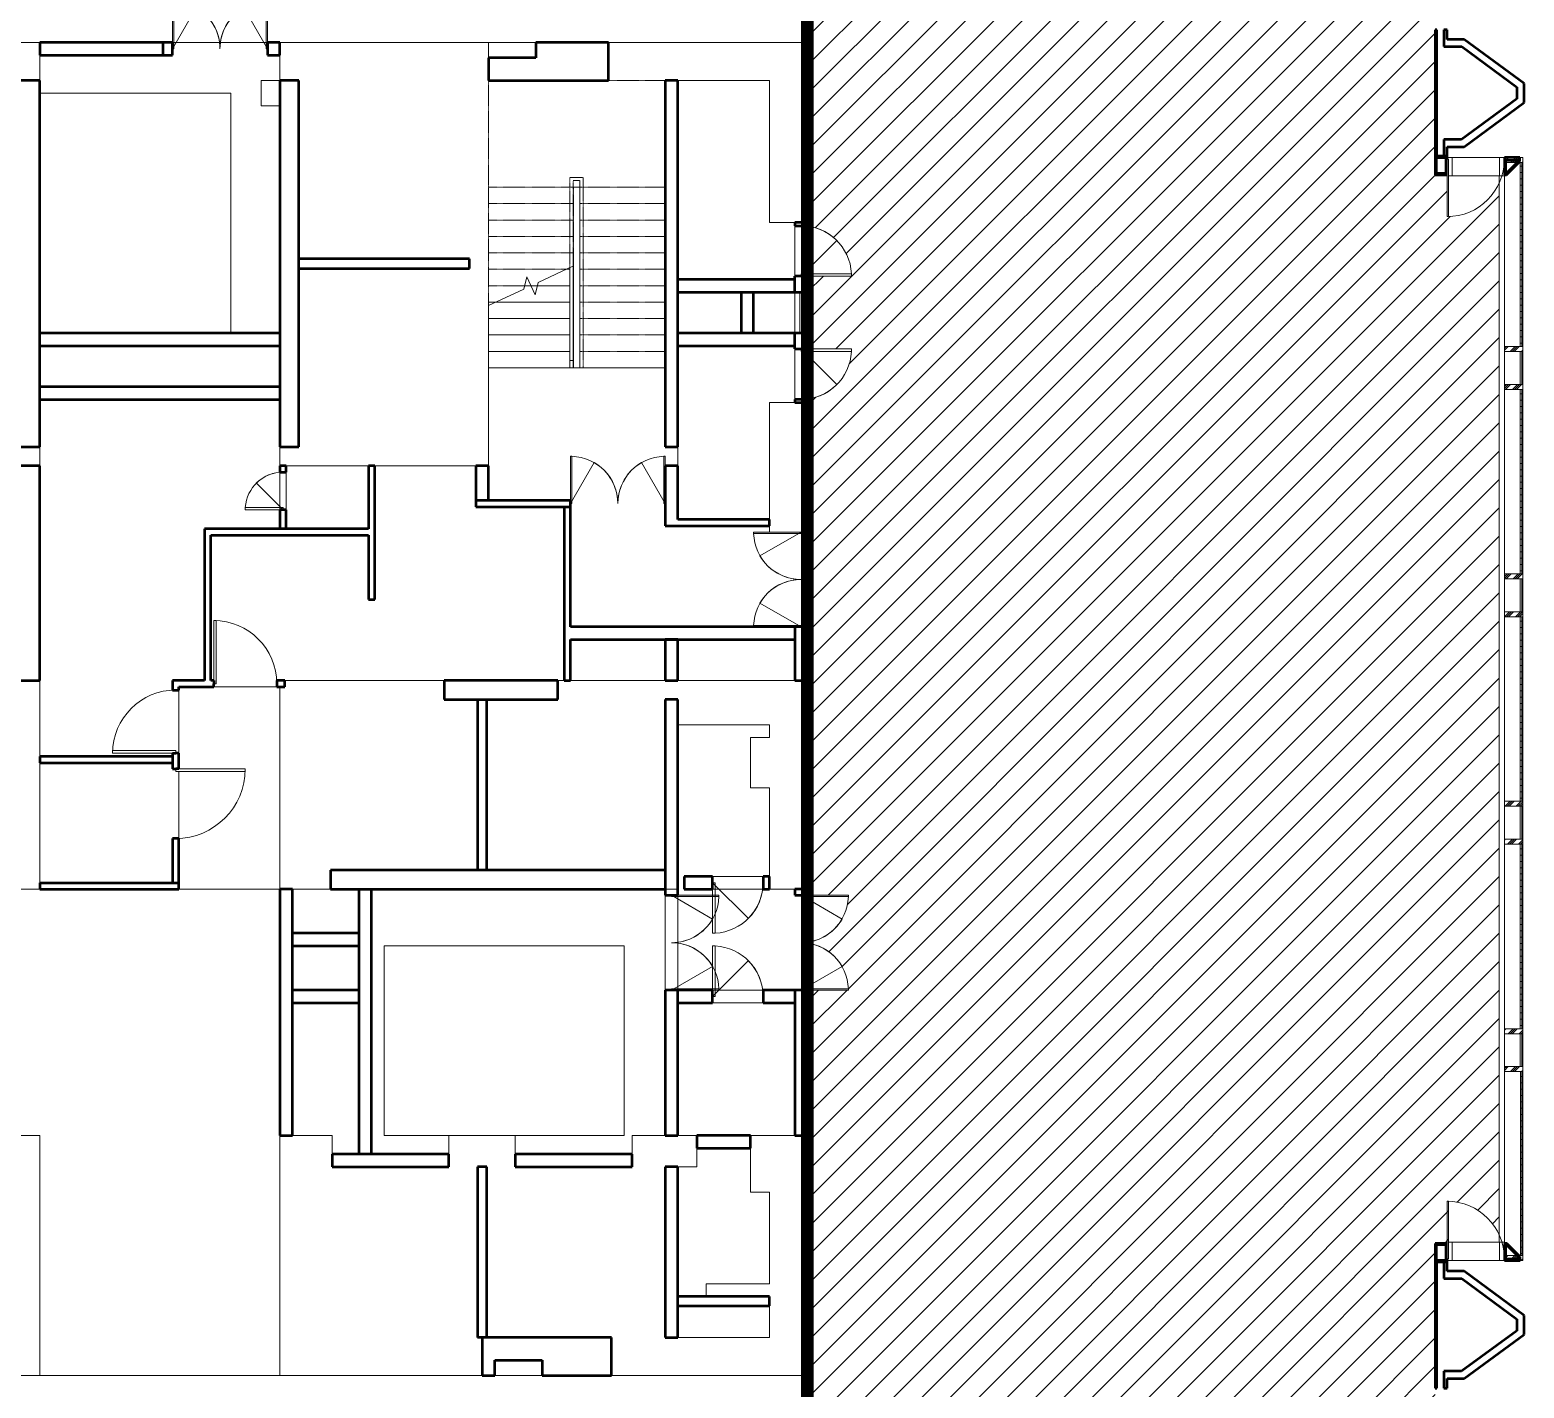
# Model space of a CAD drawing. Header units: millimetres. Extents: x 8533 to 398112, y -117646 to 105276.
# Drawn here: x 33150 to 56810, y 19582 to 41083 of the extents above; entities that cross this region are included whole.
import ezdxf

# ---------------------------------------------------------------- set-up
doc = ezdxf.new("R2010")
doc.units = ezdxf.units.MM
doc.linetypes.add('DASH', pattern=[0.35, 0.25, -0.1])
doc.linetypes.add('架空线', pattern=[3.97, 2.38, -1.59])
for name, color, linetype, lineweight in [('A-DOOR', 31, 'Continuous', 13), ('A-FLOR', 192, 'Continuous', 13), ('A-FLOR-HRAL', 11, 'Continuous', 13), ('A-GENM', 13, 'Continuous', 13), ('A-GLAZ', 151, 'Continuous', 13), ('A-GLAZ-CURT', 52, 'Continuous', 13), ('A-GLAZ-CWMG', 51, 'Continuous', 13), ('A-text', 7, 'Continuous', 13), ('A-WALL', 113, 'Continuous', 13), ('S-STRS', 31, 'Continuous', 13), ('S-STRS-MBND', 31, '架空线', 13)]:
    doc.layers.add(name, color=color, linetype=linetype, lineweight=lineweight)

# ---------------------------------------------------------------- blocks, each defined once
blk = doc.blocks.new('防火门A-双扇1 - 双扇防火门-FM甲1523MW-1598112-10F_ARC_46_000_')
at = {"layer": 'A-GENM'}
for p, q in [((-730, 0), (-750, 0)), ((-750, 0), (-750, -750)), ((-750, 0), (-375, -650)), ((-730, -750), (-730, 0)), ((750, 0), (375, -650)), ((750, 0), (730, 0)), ((730, 0), (730, -750)), ((-750, -750), (-730, -750)), ((730, -750), (750, -750))]:
    blk.add_line(p, q, dxfattribs=at)
for centre, start, end in [((-750, 0), 271.5281, 0), ((-750, 0), 300, 0), ((750, 0), 180, 268.4719), ((750, 0), 180, 240)]:
    blk.add_arc(centre, 750, start, end, dxfattribs=at)
blk = doc.blocks.new('防火门A-单扇1 - 单扇防火门-FM甲0821BXG-1807686-10F_ARC_46_000_')
at = {"layer": 'A-GENM'}
for p, q in [((360, 0), (360, 800)), ((360, 800), (400, 800)), ((400, 800), (400, 100)), ((400, 0), (-166, 566)), ((400, 0), (360, 0))]:
    blk.add_line(p, q, dxfattribs=at)
for start in [92.866, 135]:
    blk.add_arc((400, 0), 800, start, 180, dxfattribs=at)
blk = doc.blocks.new('防火门A-单扇1 - 单扇防火门-FM甲0821BXG-1808280-10F_ARC_46_000_')
at = {"layer": 'A-GENM'}
for p, q in [((400, 0), (-166, -566)), ((400, 0), (360, 0)), ((360, 0), (360, -800)), ((400, -800), (400, -100)), ((360, -800), (400, -800))]:
    blk.add_line(p, q, dxfattribs=at)
for end in [267.134, 225]:
    blk.add_arc((400, 0), 800, 180, end, dxfattribs=at)
blk = doc.blocks.new('防火门A-双扇1 - 双扇防火门-FM甲1522BXG-1903011-10F_ARC_46_000_')
at = {"layer": 'A-GENM'}
for p, q in [((-750, 50), (-750, 750)), ((-750, 750), (-730, 750)), ((-730, 750), (-730, 0)), ((730, 0), (730, 750)), ((730, 750), (750, 750)), ((750, 750), (750, 600)), ((-750, 0), (-375, 650)), ((750, 0), (375, 650)), ((-730, 0), (-750, 0)), ((750, 0), (730, 0))]:
    blk.add_line(p, q, dxfattribs=at)
for centre, start, end in [((-750, 0), 0, 88.4719), ((750, 0), 91.5281, 180), ((-750, 0), 0, 60), ((750, 0), 120, 180)]:
    blk.add_arc(centre, 750, start, end, dxfattribs=at)
blk = doc.blocks.new('大门构件2 - 大门构件-1944663-10F_ARC_46_000_')
at = {"layer": 'A-WALL', "lineweight": 50}
for p, q in [((55430, -23270), (55400, -23270)), ((55400, -23270), (55400, -25270)), ((55430, -25270), (55430, -23270)), ((55590, -23270), (55540, -23270)), ((55540, -23270), (55540, -23535)), ((55590, -23420), (55590, -23270)), ((55860, -23420), (55590, -23420)), ((56810, -24120), (55860, -23420)), ((55540, -23535), (55822, -23535)), ((55822, -23535), (56695, -24178)), ((56810, -24420), (56810, -24120)), ((56695, -24362), (55819, -25005)), ((56695, -24178), (56695, -24362)), ((55859, -25120), (56810, -24420)), ((55819, -25005), (55539, -25005)), ((55539, -25005), (55539, -25270)), ((55400, -25270), (55430, -25270)), ((55539, -25270), (55589, -25270)), ((55589, -25270), (55589, -25120)), ((55589, -25120), (55859, -25120)), ((55430, -42770), (55400, -42770)), ((55400, -42770), (55400, -44770)), ((55430, -44770), (55430, -42770)), ((55590, -42770), (55540, -42770)), ((55540, -42770), (55540, -43035)), ((55590, -42920), (55590, -42770)), ((55540, -43035), (55822, -43035)), ((55860, -42920), (55590, -42920)), ((55822, -43035), (56695, -43678)), ((56810, -43620), (55860, -42920)), ((56695, -43678), (56695, -43862)), ((56810, -43920), (56810, -43620)), ((56695, -43862), (55819, -44505)), ((55859, -44620), (56810, -43920)), ((55819, -44505), (55539, -44505)), ((55539, -44505), (55539, -44770)), ((55589, -44770), (55589, -44620)), ((55589, -44620), (55859, -44620)), ((55400, -44770), (55430, -44770)), ((55539, -44770), (55589, -44770))]:
    blk.add_line(p, q, dxfattribs=at)
blk = doc.blocks.new('防火门A-单扇1 - 单扇防火门-FM甲0822KQ-1950908-10F_ARC_46_000_')
at = {"layer": 'A-GENM'}
for p, q in [((360, 0), (360, 800)), ((360, 800), (400, 800)), ((400, 800), (400, 100)), ((400, 0), (-166, 566)), ((400, 0), (360, 0))]:
    blk.add_line(p, q, dxfattribs=at)
for start in [92.866, 135]:
    blk.add_arc((400, 0), 800, start, 180, dxfattribs=at)
blk = doc.blocks.new('防火门A-单扇1 - 单扇防火门-FM甲0622BXG-1963018-10F_ARC_46_000_')
at = {"layer": 'A-GENM'}
for p, q in [((300, 0), (-124, -424)), ((300, 0), (260, 0)), ((260, 0), (260, -600)), ((300, -600), (300, -50)), ((260, -600), (300, -600))]:
    blk.add_line(p, q, dxfattribs=at)
for end in [266.1774, 225]:
    blk.add_arc((300, 0), 600, 180, end, dxfattribs=at)
blk = doc.blocks.new('四趟百叶窗-角度可变 - BC06a34-1786770-10F_ARC_46_000_')
at = {"layer": 'A-GLAZ', "lineweight": 50}
for p, q in [((-325, 0), (-325, 200)), ((325, 200), (325, 0))]:
    blk.add_line(p, q, dxfattribs=at)
at = {"layer": 'A-GLAZ'}
for p, q in [((-325, 200), (325, 200)), ((-325, 120), (325, 120)), ((-325, 80), (325, 80)), ((325, 0), (-325, 0))]:
    blk.add_line(p, q, dxfattribs=at)
blk = doc.blocks.new('G2 - G26-1945658-10F_ARC_46_000_')
at = {"layer": 'A-WALL', "lineweight": 50}
for p, q in [((55400, -25271), (55400, -25562)), ((55590, -25271), (55400, -25271)), ((55420, -25291), (55570, -25291)), ((55420, -25542), (55420, -25291)), ((55570, -25291), (55570, -25542)), ((55590, -25318), (55590, -25271)), ((56499, -25290), (56499, -25562)), ((56744, -25290), (56499, -25290)), ((56744, -25352), (56744, -25290)), ((55570, -25542), (55420, -25542)), ((56519, -25548), (56519, -25331)), ((56519, -25331), (56724, -25331)), ((56724, -25343), (56519, -25548)), ((56533, -25562), (56744, -25352)), ((56724, -25331), (56724, -25343)), ((55400, -25562), (55590, -25562)), ((56499, -25562), (56533, -25562)), ((55400, -42479), (55400, -42770)), ((55590, -42479), (55400, -42479)), ((55420, -42750), (55420, -42499)), ((55420, -42499), (55570, -42499)), ((55570, -42499), (55570, -42750)), ((56500, -42480), (56500, -42750)), ((56534, -42480), (56500, -42480)), ((56520, -42494), (56725, -42699)), ((56520, -42730), (56520, -42494)), ((56745, -42691), (56534, -42480)), ((55400, -42770), (55590, -42770)), ((55570, -42750), (55420, -42750)), ((55590, -42770), (55590, -42722)), ((56500, -42750), (56745, -42750)), ((56725, -42730), (56520, -42730)), ((56725, -42699), (56725, -42730)), ((56745, -42750), (56745, -42691))]:
    blk.add_line(p, q, dxfattribs=at)
blk = doc.blocks.new('系统嵌板 - 玻璃-1965189-10F_ARC_46_000_')
at = {"layer": 'A-GLAZ-CURT'}
h = blk.add_hatch(dxfattribs=at)
h.set_pattern_fill('FP_11', color=256, style=0, pattern_type=2)
h.set_pattern_definition([(90, (-26825.57, -56762.36), (-100, 6e-15), [])])
h.paths.add_polyline_path([(1455, -13), (1455, 12), (-1455, 12), (-1455, -13), (981, -13)], flags=0)
at = {"layer": 'A-GLAZ-CURT', "lineweight": 18}
for p, q in [((1455, 12), (-1455, 12)), ((-1455, 12), (-1455, -13)), ((1455, -13), (1455, 12)), ((-1455, -13), (1455, -13))]:
    blk.add_line(p, q, dxfattribs=at)
blk = doc.blocks.new('窗嵌板_上悬无框铝窗 - 窗嵌板_上悬无框铝窗-1965196-10F_ARC_46_000_')
at = {"layer": 'A-GLAZ'}
for p, q in [((260, 12.5), (-260, 12.5)), ((-260, 12.5), (-260, -12.5)), ((260, -12.5), (260, 12.5)), ((-260, -12.5), (260, -12.5))]:
    blk.add_line(p, q, dxfattribs=at)
blk = doc.blocks.new('系统嵌板 - 玻璃-1965094-10F_ARC_46_000_')
at = {"layer": 'A-GLAZ-CURT'}
h = blk.add_hatch(dxfattribs=at)
h.set_pattern_fill('FP_12', color=256, style=0, pattern_type=2)
h.set_pattern_definition([(90, (-30420.72, -56762.36), (-100, 6e-15), [])])
h.paths.add_polyline_path([(1460, 12.5), (-1460, 12.5), (-1460, -12.5), (1460, -12.5)], flags=0)
at = {"layer": 'A-GLAZ-CURT', "lineweight": 18}
for p, q in [((1460, 12.5), (-1460, 12.5)), ((-1460, 12.5), (-1460, -12.5)), ((1460, -12.5), (1460, 12.5)), ((-1460, -12.5), (1460, -12.5))]:
    blk.add_line(p, q, dxfattribs=at)
blk = doc.blocks.new('系统嵌板 - 玻璃-V11-10F_ARC_46_000_')
at = {"layer": 'A-GLAZ-CURT'}
h = blk.add_hatch(dxfattribs=at)
h.set_pattern_fill('FP_13', color=256, style=0, pattern_type=2)
h.set_pattern_definition([(90, (-34020.72, -56762.36), (-100, 6e-15), [])])
h.paths.add_polyline_path([(1460, -13), (1460, 12), (-1460, 12), (-1460, -13), (333, -13)], flags=0)
at = {"layer": 'A-GLAZ-CURT', "lineweight": 18}
for p, q in [((1460, 12), (-1460, 12)), ((-1460, 12), (-1460, -13)), ((1460, -13), (1460, 12)), ((-1460, -13), (1460, -13))]:
    blk.add_line(p, q, dxfattribs=at)
blk = doc.blocks.new('系统嵌板 - 玻璃-V12-10F_ARC_46_000_')
at = {"layer": 'A-GLAZ-CURT'}
h = blk.add_hatch(dxfattribs=at)
h.set_pattern_fill('FP_14', color=256, style=0, pattern_type=2)
h.set_pattern_definition([(90, (-37620.72, -56762.36), (-100, 6e-15), [])])
h.paths.add_polyline_path([(1460, 12.5), (-1460, 12.5), (-1460, -12.5), (1460, -12.5)], flags=0)
at = {"layer": 'A-GLAZ-CURT', "lineweight": 18}
for p, q in [((1460, 12.5), (-1460, 12.5)), ((-1460, 12.5), (-1460, -12.5)), ((1460, -12.5), (1460, 12.5)), ((-1460, -12.5), (1460, -12.5))]:
    blk.add_line(p, q, dxfattribs=at)
blk = doc.blocks.new('系统嵌板 - 玻璃-1965191-10F_ARC_46_000_')
at = {"layer": 'A-GLAZ-CURT'}
h = blk.add_hatch(dxfattribs=at)
h.set_pattern_fill('FP_15', color=256, style=0, pattern_type=2)
h.set_pattern_definition([(90, (-41215.7, -56762.36), (-100, 6e-15), [])])
h.paths.add_polyline_path([(1455, -12), (1455, 12), (-1455, 12), (-1455, -12), (1264, -12)], flags=0)
at = {"layer": 'A-GLAZ-CURT', "lineweight": 18}
for p, q in [((1455, 12), (-1455, 12)), ((-1455, 12), (-1455, -12)), ((1455, -12), (1455, 12)), ((-1455, -12), (1455, -12))]:
    blk.add_line(p, q, dxfattribs=at)
blk = doc.blocks.new('矩形竖梃 - 80 x 292-1965099-10F_ARC_46_000_')
at = {"layer": 'A-GLAZ-CWMG'}
h = blk.add_hatch(dxfattribs=at)
h.set_pattern_fill('FP_16', color=256, style=0, pattern_type=2)
h.set_pattern_definition([(315, (25290.43, 56762.36), (88.38835, 88.38835), []), (315, (25290.43, 56731.11), (176.7767, 0), []), (315, (25290.43, 56793.61), (176.7767, 0), [])])
h.paths.add_polyline_path([(-80, 229), (-80, 66), (-53, 39), (-61, 19), (-80, 37), (-80, -28), (0, -28), (0, 264), (-80, 264), (-80, 243)], flags=0)
for p, q in [((0, 264), (-80, 264)), ((-80, 264), (-80, -28)), ((0, -28), (0, 264)), ((-80, -28), (0, -28))]:
    blk.add_line(p, q, dxfattribs=at)
blk = doc.blocks.new('矩形竖梃 - 80 x 292-1965100-10F_ARC_46_000_')
at = {"layer": 'A-GLAZ-CWMG'}
h = blk.add_hatch(dxfattribs=at)
h.set_pattern_fill('FP_17', color=256, style=0, pattern_type=2)
h.set_pattern_definition([(225, (-42750.67, 56762.36), (88.38835, -88.38835), []), (225, (-42750.67, 56731.11), (1e-14, -176.7767), []), (225, (-42750.67, 56793.61), (1e-14, -176.7767), [])])
h.paths.add_polyline_path([(0, 17), (0, -28), (-80, -28), (-80, 37), (-60, 17), (-52, 37), (-80, 66), (-80, 264), (0, 264), (0, 37)], flags=0)
for p, q in [((-80, 264), (0, 264)), ((-80, -28), (-80, 264)), ((0, 264), (0, -28)), ((0, -28), (-80, -28))]:
    blk.add_line(p, q, dxfattribs=at)
blk = doc.blocks.new('矩形竖梃 - 80 x 292-1965131-10F_ARC_46_000_')
at = {"layer": 'A-GLAZ-CWMG'}
for p, q in [((56498, -42671), (56498, -39761)), ((56790, -39761), (56790, -42671))]:
    blk.add_line(p, q, dxfattribs=at)
blk = doc.blocks.new('矩形竖梃 - 80 x 292-1965132-10F_ARC_46_000_')
at = {"layer": 'A-GLAZ-CWMG'}
for p, q in [((56498, -39681), (56498, -39161)), ((56790, -39161), (56790, -39681))]:
    blk.add_line(p, q, dxfattribs=at)
blk = doc.blocks.new('矩形竖梃 - 80 x 292-1965133-10F_ARC_46_000_')
at = {"layer": 'A-GLAZ-CWMG'}
for p, q in [((56498, -39081), (56498, -36161)), ((56790, -36161), (56790, -39081))]:
    blk.add_line(p, q, dxfattribs=at)
blk = doc.blocks.new('矩形竖梃 - 80 x 292-1965161-10F_ARC_46_000_')
at = {"layer": 'A-GLAZ-CWMG'}
for p, q in [((56498, -28281), (56498, -25370)), ((56790, -25370), (56790, -28281))]:
    blk.add_line(p, q, dxfattribs=at)
blk = doc.blocks.new('单嵌板木门 1 - M1023-1949266-10F_ARC_46_000_')
at = {"layer": 'A-DOOR'}
for p, q in [((500, 0), (460, 0)), ((460, 0), (460, -1000)), ((500, -1000), (500, -50)), ((460, -1000), (500, -1000))]:
    blk.add_line(p, q, dxfattribs=at)
at = {"layer": 'A-DOOR', "lineweight": 50}
blk.add_line((500, -50), (500, 0), dxfattribs=at)
at = {"layer": 'A-DOOR'}
blk.add_arc((500, 0), 1000, 180, 270, dxfattribs=at)
blk = doc.blocks.new('单嵌板木门 1 - M1123-1903785-10F_ARC_46_000_')
at = {"layer": 'A-DOOR'}
for p, q in [((550, 0), (510, 0)), ((510, 0), (510, -1100)), ((550, -1100), (550, -50)), ((510, -1100), (550, -1100))]:
    blk.add_line(p, q, dxfattribs=at)
at = {"layer": 'A-DOOR', "lineweight": 50}
blk.add_line((550, -50), (550, 0), dxfattribs=at)
at = {"layer": 'A-DOOR'}
blk.add_arc((550, 0), 1100, 180, 270, dxfattribs=at)
blk = doc.blocks.new('防火门A-双扇1 - 双扇防火门-FM甲1522BXG-1951105-10F_ARC_46_000_')
at = {"layer": 'A-GENM'}
for p, q in [((-750, 100), (-750, 750)), ((-750, 750), (-730, 750)), ((-730, 750), (-730, 0)), ((730, 0), (730, 750)), ((730, 750), (750, 750)), ((750, 750), (750, 100)), ((-750, 0), (-375, 650)), ((750, 0), (375, 650)), ((-730, 0), (-750, 0)), ((750, 0), (730, 0))]:
    blk.add_line(p, q, dxfattribs=at)
for centre, start, end in [((-750, 0), 0, 88.4719), ((750, 0), 91.5281, 180), ((-750, 0), 0, 60), ((750, 0), 120, 180)]:
    blk.add_arc(centre, 750, start, end, dxfattribs=at)
blk = doc.blocks.new('防火门A-单扇1 - 单扇防火门-FM甲0822KQ-1952690-10F_ARC_46_000_')
at = {"layer": 'A-GENM'}
for p, q in [((400, 0), (-166, -566)), ((400, 0), (360, 0)), ((360, 0), (360, -800)), ((400, -800), (400, -100)), ((360, -800), (400, -800))]:
    blk.add_line(p, q, dxfattribs=at)
for end in [267.134, 225]:
    blk.add_arc((400, 0), 800, 180, end, dxfattribs=at)
blk = doc.blocks.new('防火门A-双扇1 - 双扇防火门-FM甲1522BXG-V20-10F_ARC_46_000_')
at = {"layer": 'A-GENM'}
for p, q in [((-750, 100), (-750, 750)), ((-750, 750), (-730, 750)), ((-730, 750), (-730, 0)), ((730, 0), (730, 750)), ((730, 750), (750, 750)), ((750, 750), (750, 650)), ((-750, 0), (-375, 650)), ((750, 0), (375, 650)), ((-730, 0), (-750, 0)), ((750, 0), (730, 0))]:
    blk.add_line(p, q, dxfattribs=at)
for centre, start, end in [((-750, 0), 0, 88.4719), ((750, 0), 91.5281, 180), ((-750, 0), 0, 60), ((750, 0), 120, 180)]:
    blk.add_arc(centre, 750, start, end, dxfattribs=at)
blk = doc.blocks.new('矩形竖梃 - 80 x 292-1965188-10F_ARC_46_000_')
at = {"layer": 'A-GLAZ-CWMG'}
h = blk.add_hatch(dxfattribs=at)
h.set_pattern_fill('FP_20', color=256, style=0, pattern_type=2)
h.set_pattern_definition([(225, (-28320.72, 56762.36), (88.38835, -88.38835), []), (225, (-28320.72, 56731.11), (1e-14, -176.7767), []), (225, (-28320.72, 56793.61), (1e-14, -176.7767), [])])
h.paths.add_polyline_path([(40, -28), (-40, -28), (-40, 264), (40, 264), (40, -12.5)], flags=0)
for p, q in [((-40, 264), (40, 264)), ((-40, -28), (-40, 264)), ((40, 264), (40, 12.5)), ((40, -28), (-40, -28)), ((40, -12.5), (40, -28))]:
    blk.add_line(p, q, dxfattribs=at)
blk = doc.blocks.new('矩形竖梃 - 80 x 292-V21-10F_ARC_46_000_')
at = {"layer": 'A-GLAZ-CWMG'}
h = blk.add_hatch(dxfattribs=at)
h.set_pattern_fill('FP_21', color=256, style=0, pattern_type=2)
h.set_pattern_definition([(225, (-28920.72, 56762.36), (88.38835, -88.38835), []), (225, (-28920.72, 56731.11), (1e-14, -176.7767), []), (225, (-28920.72, 56793.61), (1e-14, -176.7767), [])])
h.paths.add_polyline_path([(40, 12.5), (40, -28), (-40, -28), (-40, 264), (40, 264)], flags=0)
for p, q in [((-40, 264), (40, 264)), ((-40, 12.5), (-40, 264)), ((40, 264), (40, -28)), ((-40, -28), (-40, -12.5)), ((40, -28), (-40, -28))]:
    blk.add_line(p, q, dxfattribs=at)
blk = doc.blocks.new('矩形竖梃 - 80 x 292-V22-10F_ARC_46_000_')
at = {"layer": 'A-GLAZ-CWMG'}
h = blk.add_hatch(dxfattribs=at)
h.set_pattern_fill('FP_22', color=256, style=0, pattern_type=2)
h.set_pattern_definition([(225, (-31920.72, 56762.36), (88.38835, -88.38835), []), (225, (-31920.72, 56731.11), (1e-14, -176.7767), []), (225, (-31920.72, 56793.61), (1e-14, -176.7767), [])])
h.paths.add_polyline_path([(40, -12.5), (40, -28), (-40, -28), (-40, 264), (40, 264), (40, 12.5)], flags=0)
for p, q in [((-40, 264), (40, 264)), ((-40, -28), (-40, 264)), ((40, 264), (40, 12.5)), ((40, -28), (-40, -28)), ((40, -12.5), (40, -28))]:
    blk.add_line(p, q, dxfattribs=at)
blk = doc.blocks.new('矩形竖梃 - 80 x 292-V23-10F_ARC_46_000_')
at = {"layer": 'A-GLAZ-CWMG'}
h = blk.add_hatch(dxfattribs=at)
h.set_pattern_fill('FP_23', color=256, style=0, pattern_type=2)
h.set_pattern_definition([(225, (-32520.72, 56762.36), (88.38835, -88.38835), []), (225, (-32520.72, 56731.11), (1e-14, -176.7767), []), (225, (-32520.72, 56793.61), (1e-14, -176.7767), [])])
h.paths.add_polyline_path([(40, -12.5), (40, -28), (-40, -28), (-40, 264), (40, 264), (40, 12.5)], flags=0)
for p, q in [((-40, 264), (40, 264)), ((-40, 12.5), (-40, 264)), ((40, 264), (40, -28)), ((-40, -28), (-40, -12.5)), ((40, -28), (-40, -28))]:
    blk.add_line(p, q, dxfattribs=at)
blk = doc.blocks.new('矩形竖梃 - 80 x 292-V24-10F_ARC_46_000_')
at = {"layer": 'A-GLAZ-CWMG'}
h = blk.add_hatch(dxfattribs=at)
h.set_pattern_fill('FP_24', color=256, style=0, pattern_type=2)
h.set_pattern_definition([(225, (-35520.72, 56762.36), (88.38835, -88.38835), []), (225, (-35520.72, 56731.11), (1e-14, -176.7767), []), (225, (-35520.72, 56793.61), (1e-14, -176.7767), [])])
h.paths.add_polyline_path([(40, -12.5), (40, -28), (-40, -28), (-40, 264), (40, 264), (40, 12.5)], flags=0)
for p, q in [((-40, 264), (40, 264)), ((-40, -28), (-40, 264)), ((40, 264), (40, 12.5)), ((40, -28), (-40, -28)), ((40, -12.5), (40, -28))]:
    blk.add_line(p, q, dxfattribs=at)
blk = doc.blocks.new('矩形竖梃 - 80 x 292-V25-10F_ARC_46_000_')
at = {"layer": 'A-GLAZ-CWMG'}
h = blk.add_hatch(dxfattribs=at)
h.set_pattern_fill('FP_25', color=256, style=0, pattern_type=2)
h.set_pattern_definition([(225, (-36120.72, 56762.36), (88.38835, -88.38835), []), (225, (-36120.72, 56731.11), (1e-14, -176.7767), []), (225, (-36120.72, 56793.61), (1e-14, -176.7767), [])])
h.paths.add_polyline_path([(40, -12.5), (40, -28), (-40, -28), (-40, 264), (40, 264), (40, 12.5)], flags=0)
for p, q in [((-40, 264), (40, 264)), ((-40, 12.5), (-40, 264)), ((40, 264), (40, -28)), ((-40, -28), (-40, -12.5)), ((40, -28), (-40, -28))]:
    blk.add_line(p, q, dxfattribs=at)
blk = doc.blocks.new('矩形竖梃 - 80 x 292-V26-10F_ARC_46_000_')
at = {"layer": 'A-GLAZ-CWMG'}
h = blk.add_hatch(dxfattribs=at)
h.set_pattern_fill('FP_26', color=256, style=0, pattern_type=2)
h.set_pattern_definition([(225, (-39120.72, 56762.36), (88.38835, -88.38835), []), (225, (-39120.72, 56731.11), (1e-14, -176.7767), []), (225, (-39120.72, 56793.61), (1e-14, -176.7767), [])])
h.paths.add_polyline_path([(40, -12.5), (40, -28), (-40, -28), (-40, 264), (40, 264), (40, 12.5)], flags=0)
for p, q in [((-40, 264), (40, 264)), ((-40, -28), (-40, 264)), ((40, 264), (40, 12.5)), ((40, -28), (-40, -28)), ((40, -12.5), (40, -28))]:
    blk.add_line(p, q, dxfattribs=at)
blk = doc.blocks.new('矩形竖梃 - 80 x 292-V27-10F_ARC_46_000_')
at = {"layer": 'A-GLAZ-CWMG'}
h = blk.add_hatch(dxfattribs=at)
h.set_pattern_fill('FP_27', color=256, style=0, pattern_type=2)
h.set_pattern_definition([(225, (-39720.72, 56762.36), (88.38835, -88.38835), []), (225, (-39720.72, 56731.11), (1e-14, -176.7767), []), (225, (-39720.72, 56793.61), (1e-14, -176.7767), [])])
h.paths.add_polyline_path([(40, -12.5), (40, -28), (-40, -28), (-40, 264), (40, 264), (40, 12.5)], flags=0)
for p, q in [((-40, 264), (40, 264)), ((-40, 12.5), (-40, 264)), ((40, 264), (40, -28)), ((-40, -28), (-40, -12.5)), ((40, -28), (-40, -28))]:
    blk.add_line(p, q, dxfattribs=at)
blk = doc.blocks.new('门嵌板_单开门2 - 门嵌板_单开门2-1985839-10F_ARC_46_000_')
at = {"layer": 'A-DOOR'}
for p, q in [((455, 0), (430, 0)), ((430, -909), (430, 0)), ((455, 0), (455, -909)), ((455, -909), (430, -909))]:
    blk.add_line(p, q, dxfattribs=at)
blk.add_arc((455, 0), 909, 180, 270, dxfattribs=at)
blk = doc.blocks.new('矩形竖梃 - 80 x 292-1985754-10F_ARC_46_000_')
at = {"layer": 'A-GLAZ-CWMG'}
for p, q in [((-80, -28), (-80, 264)), ((-80, 264), (-25, 264)), ((0, -28), (-80, -28))]:
    blk.add_line(p, q, dxfattribs=at)
blk = doc.blocks.new('矩形竖梃 - 80 x 292-V45-10F_ARC_46_000_')
at = {"layer": 'A-GLAZ-CWMG'}
for p, q in [((26480, -53880), (26772, -53880)), ((26480, -54629), (26480, -53880)), ((26772, -53880), (26772, -54629)), ((26772, -54629), (26480, -54629))]:
    blk.add_line(p, q, dxfattribs=at)
blk = doc.blocks.new('矩形竖梃 - 80 x 292-V55-10F_ARC_46_000_')
at = {"layer": 'A-GLAZ-CWMG'}
for p, q in [((0, 264), (-80, 264)), ((-80, 264), (-80, -28)), ((0, 52), (0, 264)), ((-80, -28), (-1, -28))]:
    blk.add_line(p, q, dxfattribs=at)
blk = doc.blocks.new('门嵌板_单开门2 - 门嵌板_单开门2-1986739-10F_ARC_46_000_')
at = {"layer": 'A-DOOR'}
for p, q in [((454, 908), (429, 908)), ((429, 908), (429, 0)), ((454, 0), (454, 908)), ((454, 0), (429, 0))]:
    blk.add_line(p, q, dxfattribs=at)
blk.add_arc((454, 0), 908, 90, 180, dxfattribs=at)
blk = doc.blocks.new('矩形竖梃 - 80 x 292-V43-10F_ARC_46_000_')
at = {"layer": 'A-GLAZ-CWMG'}
for p, q in [((-80, -264), (-80, 28)), ((-80, 28), (0, 28)), ((-25, -264), (-80, -264))]:
    blk.add_line(p, q, dxfattribs=at)
blk = doc.blocks.new('矩形竖梃 - 80 x 292-1986737-10F_ARC_46_000_')
at = {"layer": 'A-GLAZ-CWMG'}
for p, q in [((55670, -25582), (55670, -25290)), ((55670, -25290), (56418, -25290)), ((56418, -25290), (56418, -25582)), ((56418, -25582), (55670, -25582))]:
    blk.add_line(p, q, dxfattribs=at)
blk = doc.blocks.new('矩形竖梃 - 80 x 292-V51-10F_ARC_46_000_')
at = {"layer": 'A-GLAZ-CWMG'}
for p, q in [((0, 28), (-80, 28)), ((-80, 28), (-80, -264)), ((0, -264), (0, -52)), ((-80, -264), (0, -264))]:
    blk.add_line(p, q, dxfattribs=at)
blk = doc.blocks.new('顶部扶栏类型 - 顶部扶栏_内部_-2010100-10F_ARC_46_000_')
at = {"layer": 'A-FLOR-HRAL'}
for p, q in [((41700, -28506), (41750, -28506)), ((41700, -28620), (41700, -28506)), ((41750, -28620), (41700, -28620)), ((41750, -28506), (41750, -28620))]:
    blk.add_line(p, q, dxfattribs=at)
blk = doc.blocks.new('顶部扶栏类型 - 顶部扶栏_内部_-V63-10F_ARC_46_000_')
at = {"layer": 'A-FLOR-HRAL', "linetype": '架空线'}
for p, q in [((41700, -25605), (41785, -25605)), ((41700, -25760), (41700, -25605)), ((41700, -27034), (41700, -25760)), ((41750, -25655), (41785, -25655)), ((41750, -25760), (41750, -25655)), ((41750, -27010), (41750, -25760)), ((41785, -25605), (41910, -25605)), ((41785, -25655), (41860, -25655)), ((41860, -25655), (41860, -25730)), ((41860, -25730), (41860, -28620)), ((41910, -25605), (41910, -25730)), ((41910, -25730), (41910, -28620)), ((41910, -28620), (41860, -28620))]:
    blk.add_line(p, q, dxfattribs=at)
at = {"layer": 'A-FLOR-HRAL'}
for p, q in [((41750, -27010), (41700, -27034)), ((41700, -28620), (41700, -27034)), ((41750, -28620), (41750, -27010)), ((41700, -28620), (41750, -28620))]:
    blk.add_line(p, q, dxfattribs=at)

msp = doc.modelspace()

# ---------------------------------------------------------------- hatches: boundary and pattern name
h = msp.add_hatch()
h.set_pattern_fill('ANSI31', color=1, scale=200)
h.set_pattern_definition([(45, (0, 0), (-224.5064, 224.5064), [])])
h.paths.add_polyline_path([(24960, 30783), (24960, 30783), (24960, 31783), (24960, 35733), (24960, 35733), (24960, 35788, -0.173003), (24353, 36075, -0.188534), (24061, 36743), (24060, 36743), (24060, 36783), (24960, 36783), (24960, 37183), (24260, 37183), (24260, 37223), (24261, 37223, -0.363739), (24960, 37976), (24960, 37983), (24960, 49813), (24110, 49813), (24110, 50113), (23634, 50113), (23634, 50138), (23635, 50138, -0.292898), (24110, 50829), (24110, 50915), (21471, 50915), (21471, 50816), (21391, 50816), (21391, 50915), (20872, 50915), (20872, 50816), (20792, 50816), (20792, 50915), (17851, 50915), (17851, 50816), (17771, 50816), (17771, 50915), (17252, 50915), (17252, 50816), (17172, 50816), (17172, 50915), (14131, 50915), (14028, 50814), (14028, 48379), (14126, 48379), (14126, 48299), (14028, 48299), (14028, 47779), (14126, 47779), (14126, 47699), (14028, 47699), (14028, 44779), (14126, 44779), (14126, 44699), (14028, 44699), (14028, 44179), (14126, 44179), (14126, 44099), (14028, 44099), (14028, 41395), (14096, 41395, -0.307545), (14805, 41910), (14805, 41911), (14830, 41911), (14830, 41374), (15020, 41374), (15020, 41083), (15020, 39083), (15020, 38791), (14830, 38791), (14805, 38785), (14805, 38126), (14830, 38126, -0.294159), (14003, 38659), (14003, 22008, -0.28634), (14805, 22539), (14805, 22540), (14830, 22540), (14830, 21874), (15020, 21874), (15020, 21583), (15020, 19583), (15020, 19292), (15020, 19291), (14830, 19291), (14805, 19285), (14805, 18757), (14830, 18757, -0.316021), (14099, 19271), (14020, 19271), (14020, 16579), (14123, 16579), (14123, 16499), (14020, 16499), (14020, 15979), (14123, 15979), (14123, 15899), (14020, 15899), (14020, 12979), (14123, 12979), (14123, 12899), (14020, 12899), (14020, 12379), (14123, 12379), (14123, 12299), (14020, 12299), (14020, 9777), (14072, 9725), (17172, 9725), (17172, 9810), (17252, 9810), (17252, 9725), (17771, 9725), (17771, 9810), (17851, 9810), (17851, 9725), (20792, 9725), (20792, 9810), (20872, 9810), (20872, 9725), (21391, 9725), (21391, 9810), (21471, 9810), (21471, 9725), (24169, 9725), (24169, 9775), (24158, 9818, -0.310871), (23635, 10528), (23634, 10528), (23634, 10553), (24169, 10553), (24169, 10743), (24169, 10743), (24460, 10743), (24960, 10743)])
h.paths.add_polyline_path([(55400, 41083), (55400, 41374), (55400, 41433), (55590, 41433), (55590, 41911), (55615, 41911), (55615, 41910, -0.293293), (56309, 41433), (56392, 41433), (56392, 44099), (56294, 44099), (56294, 44179), (56392, 44179), (56392, 44699), (56294, 44699), (56294, 44779), (56392, 44779), (56392, 47699), (56294, 47699), (56294, 47779), (56392, 47779), (56392, 48299), (56294, 48299), (56294, 48379), (56392, 48379), (56392, 50814), (56288, 50915), (53248, 50915), (53248, 50816), (53168, 50816), (53168, 50915), (52648, 50915), (52648, 50816), (52568, 50816), (52568, 50915), (49628, 50915), (49628, 50816), (49548, 50816), (49548, 50915), (49028, 50915), (49028, 50816), (48948, 50816), (48948, 50915), (46272, 50915), (46272, 50851, -0.322709), (46917, 50006), (46917, 50006), (46917, 49981), (46251, 49981), (46251, 49923), (46251, 49813), (45460, 49813), (45460, 37976, -0.166532), (45926, 37748, -0.185944), (46159, 37223), (46160, 37223), (46160, 37183), (45460, 37183), (45460, 36033), (46160, 36033), (46160, 35993), (46159, 35993, -0.363739), (45460, 35239), (45460, 27383), (46110, 27383), (46110, 27363), (46110, 27363, -0.367976), (45460, 26639), (45460, 26626, -0.232421), (46009, 26258, -0.124875), (46110, 25903), (46110, 25903), (46110, 25883), (45460, 25883), (45460, 10743), (45960, 10743), (46251, 10743), (46251, 10553), (46257, 10528), (46917, 10528), (46917, 10553, -0.293795), (46385, 9725), (48963, 9725), (48963, 9810), (49043, 9810), (49043, 9725), (49563, 9725), (49563, 9810), (49643, 9810), (49643, 9725), (52568, 9725), (52568, 9810), (52648, 9810), (52648, 9725), (53168, 9725), (53168, 9810), (53248, 9810), (53248, 9725), (56392, 9725), (56392, 12299), (56294, 12299), (56294, 12379), (56392, 12379), (56392, 12899), (56294, 12899), (56294, 12979), (56392, 12979), (56392, 15899), (56294, 15899), (56294, 15979), (56392, 15979), (56392, 16499), (56294, 16499), (56294, 16579), (56392, 16579), (56392, 19271), (56321, 19271, -0.3072), (55615, 18757), (55615, 18757), (55590, 18757), (55590, 19291), (55400, 19291), (55400, 19582), (55400, 21583), (55400, 21874), (55590, 21874), (55615, 21880), (55615, 22540), (55590, 22540, -0.293795), (56417, 22008), (56417, 38659, -0.286698), (55615, 38126), (55615, 38126), (55590, 38126), (55590, 38791), (55400, 38791), (55400, 39082)])

# ---------------------------------------------------------------- linework, layer by layer
at = {"color": 1, "linetype": 'DASH', "lineweight": 50, "ltscale": 5000, "const_width": 200}
msp.add_lwpolyline([(24960, 1266), (45460, 1266), (45460, 55266), (24960, 55266)], close=True, dxfattribs=at)
at = {"layer": 'A-FLOR'}
for p, q in [((55400, 41083), (55400, 39083)), ((33310, 40883), (29260, 40883)), ((35260, 40883), (37110, 40883)), ((37110, 40883), (41160, 40883)), ((42310, 40883), (45460, 40883)), ((45460, 40883), (45460, 35183)), ((33310, 40283), (33310, 40683)), ((37110, 40683), (37110, 40283)), ((37110, 40283), (36810, 40283)), ((36810, 40283), (36810, 39883)), ((43410, 40283), (44860, 40283)), ((44860, 40283), (44860, 38033)), ((33310, 40083), (36334, 40083)), ((36334, 40083), (36334, 36283)), ((36810, 39883), (37110, 39883)), ((55400, 39082), (55400, 38792)), ((56417, 38771), (56417, 21895)), ((44860, 38033), (45260, 38033)), ((45460, 38033), (45460, 35233)), ((40410, 34183), (40410, 35733)), ((43210, 35733), (40410, 35733)), ((45260, 35183), (44860, 35183)), ((44860, 35183), (44860, 33333)), ((45460, 30783), (45460, 35183)), ((33310, 34183), (33310, 34483)), ((37110, 34483), (37110, 34183)), ((43410, 34483), (43410, 33333)), ((37210, 34183), (38510, 34183)), ((38610, 34183), (40210, 34183)), ((44860, 33233), (44860, 33133)), ((44860, 33133), (45460, 33133)), ((33310, 29583), (33310, 30783)), ((37185, 30783), (39710, 30783)), ((41610, 30783), (41510, 30783)), ((43210, 30783), (41710, 30783)), ((45260, 30783), (43410, 30783)), ((45460, 27483), (45460, 30783)), ((35510, 29633), (35510, 30633)), ((37060, 30683), (36060, 30683)), ((37110, 30683), (37110, 27483)), ((43410, 30083), (44860, 30083)), ((44860, 30083), (44860, 29883)), ((44860, 29883), (44560, 29883)), ((44560, 29883), (44560, 29084)), ((33310, 27583), (33310, 29483)), ((35510, 28283), (35510, 29343)), ((44560, 29084), (44860, 29084)), ((44860, 29084), (44860, 27683)), ((32785, 27483), (33310, 27483)), ((37110, 27483), (35510, 27483)), ((37110, 27483), (35510, 27483)), ((37110, 27483), (37110, 19783)), ((37310, 27483), (37910, 27483)), ((43410, 27483), (43210, 27483)), ((43210, 27483), (43210, 25883)), ((44860, 27483), (45260, 27483)), ((45460, 27483), (45460, 19783)), ((45460, 23583), (45460, 27383)), ((38759, 23583), (38759, 26583)), ((38759, 26583), (42559, 26583)), ((42559, 26583), (42559, 23583)), ((33310, 23583), (32785, 23583)), ((33310, 19783), (33310, 23583)), ((37935, 23583), (37310, 23583)), ((37935, 23283), (37935, 23583)), ((42559, 23583), (38759, 23583)), ((40835, 23583), (39785, 23583)), ((39785, 23583), (39785, 23283)), ((40835, 23283), (40835, 23583)), ((43210, 23583), (42685, 23583)), ((42685, 23583), (42685, 23283)), ((43710, 23583), (43410, 23583)), ((45260, 23583), (44560, 23583)), ((43710, 23083), (43710, 23383)), ((44560, 23383), (44560, 22683)), ((43410, 23083), (43710, 23083)), ((44560, 22683), (44860, 22683)), ((44860, 22683), (44860, 21233)), ((55400, 21873), (55400, 21583)), ((55400, 21583), (55400, 19583)), ((44860, 21233), (43860, 21233)), ((43860, 21233), (43860, 21033)), ((44860, 20883), (44860, 20383)), ((44860, 20383), (43410, 20383)), ((45460, 19783), (28060, 19783))]:
    msp.add_line(p, q, dxfattribs=at)
at = {"layer": 'A-text', "color": 1}
msp.add_ellipse((34946, 46645), major_axis=(2753, -4430), ratio=0.987594, dxfattribs=at)
at = {"layer": 'A-WALL', "lineweight": 50}
for p, q in [((35260, 40883), (33310, 40883)), ((33310, 40883), (33310, 40683)), ((35410, 40883), (35260, 40883)), ((35260, 40683), (35260, 40883)), ((35410, 40683), (35410, 40883)), ((37110, 40883), (36910, 40883)), ((36910, 40883), (36910, 40683)), ((37110, 40683), (37110, 40883)), ((42310, 40883), (41160, 40883)), ((41160, 40883), (41160, 40643)), ((42310, 40283), (42310, 40883)), ((33310, 40683), (35260, 40683)), ((35260, 40683), (35410, 40683)), ((36910, 40683), (37110, 40683)), ((41160, 40643), (40410, 40643)), ((40410, 40643), (40410, 40283)), ((33310, 40283), (33010, 40283)), ((33310, 34483), (33310, 40283)), ((37410, 40283), (37110, 40283)), ((37110, 40283), (37110, 34483)), ((37410, 34483), (37410, 40283)), ((40410, 40283), (42310, 40283)), ((43410, 40283), (43210, 40283)), ((43210, 40283), (43210, 34483)), ((43410, 34483), (43410, 40283)), ((45260, 38033), (45260, 37983)), ((45460, 38033), (45260, 38033)), ((45260, 37983), (45460, 37983)), ((45460, 37983), (45460, 38033)), ((40110, 37458), (37410, 37458)), ((40110, 37308), (40110, 37458)), ((37410, 37308), (40110, 37308)), ((45460, 37183), (45260, 37183)), ((45260, 36933), (45260, 37183)), ((45460, 36933), (45460, 37183)), ((45260, 37133), (43410, 37133)), ((43410, 36933), (45260, 36933)), ((44410, 36933), (44410, 36283)), ((44610, 36283), (44610, 36933)), ((37110, 36283), (33310, 36283)), ((45260, 36283), (43410, 36283)), ((45260, 36033), (45260, 36283)), ((45460, 36033), (45460, 36283)), ((33310, 36083), (37110, 36083)), ((43410, 36083), (45260, 36083)), ((45260, 36033), (45460, 36033)), ((37110, 35433), (33310, 35433)), ((33310, 35233), (37110, 35233)), ((45260, 35233), (45260, 35183)), ((45460, 35233), (45260, 35233)), ((45260, 35183), (45460, 35183)), ((45460, 35183), (45460, 35233)), ((33010, 34483), (33310, 34483)), ((37110, 34483), (37410, 34483)), ((43210, 34483), (43410, 34483)), ((33310, 34183), (33010, 34183)), ((33310, 30783), (33310, 34183)), ((37210, 34183), (37110, 34183)), ((37110, 34183), (37110, 34083)), ((37110, 34083), (37210, 34083)), ((37210, 34083), (37210, 34183)), ((38510, 34183), (38510, 33183)), ((38610, 34183), (38510, 34183)), ((38610, 32068), (38610, 34183)), ((40410, 34183), (40210, 34183)), ((40210, 34183), (40210, 33533)), ((40410, 33633), (40410, 34183)), ((43210, 34183), (43210, 33233)), ((43410, 34183), (43210, 34183)), ((43410, 33333), (43410, 34183)), ((41710, 33633), (40210, 33633)), ((41710, 33533), (41710, 33633)), ((37210, 33483), (37110, 33483)), ((37110, 33483), (37110, 33183)), ((37210, 33183), (37210, 33483)), ((40210, 33533), (41710, 33533)), ((41610, 33533), (41610, 30783)), ((41710, 31633), (41710, 33533)), ((38510, 33183), (35913, 33183)), ((35913, 33183), (35913, 30783)), ((43210, 33233), (44860, 33233)), ((44860, 33333), (43410, 33333)), ((44860, 33233), (44860, 33333)), ((36013, 33083), (38510, 33083)), ((36013, 30783), (36013, 33083)), ((38510, 33083), (38510, 32068)), ((38510, 32068), (38610, 32068)), ((45460, 31633), (41710, 31633)), ((45260, 31633), (45260, 30783)), ((45460, 30783), (45460, 31633)), ((41710, 30783), (41710, 31433)), ((41710, 31433), (45260, 31433)), ((43410, 31433), (43210, 31433)), ((43210, 31433), (43210, 30783)), ((43410, 30783), (43410, 31433)), ((33010, 30783), (33310, 30783)), ((35913, 30783), (35410, 30783)), ((35410, 30783), (35410, 30633)), ((36060, 30783), (36013, 30783)), ((37185, 30783), (37060, 30783)), ((37060, 30783), (37060, 30683)), ((37185, 30683), (37185, 30783)), ((41510, 30783), (39710, 30783)), ((39710, 30783), (39710, 30483)), ((41510, 30483), (41510, 30783)), ((41610, 30783), (41710, 30783)), ((43210, 30783), (43410, 30783)), ((45260, 30783), (45460, 30783)), ((35410, 30633), (35510, 30633)), ((35510, 30683), (36060, 30683)), ((35510, 30633), (35510, 30683)), ((36060, 30683), (36060, 30733)), ((37060, 30683), (37185, 30683)), ((39710, 30483), (41510, 30483)), ((40235, 30483), (40235, 27783)), ((40385, 27783), (40385, 30483)), ((43210, 30483), (43210, 27383)), ((43410, 30483), (43210, 30483)), ((43410, 27383), (43410, 30483)), ((35410, 29583), (33310, 29583)), ((33310, 29583), (33310, 29483)), ((35410, 29633), (35410, 29383)), ((35510, 29633), (35460, 29633)), ((35510, 29383), (35510, 29633)), ((33310, 29483), (35410, 29483)), ((35410, 29383), (35460, 29383)), ((35410, 28283), (35410, 27583)), ((35510, 28283), (35410, 28283)), ((35510, 27483), (35510, 28283)), ((43210, 27783), (37910, 27783)), ((37910, 27783), (37910, 27483)), ((43960, 27683), (43510, 27683)), ((43510, 27683), (43510, 27483)), ((43960, 27483), (43960, 27683)), ((44860, 27683), (44760, 27683)), ((44760, 27683), (44760, 27483)), ((44860, 27483), (44860, 27683)), ((33310, 27583), (33310, 27483)), ((33310, 27583), (35510, 27583)), ((33310, 27483), (35510, 27483)), ((37110, 27483), (37110, 23583)), ((37310, 27483), (37110, 27483)), ((37310, 23583), (37310, 27483)), ((37910, 27483), (43210, 27483)), ((38360, 27483), (38360, 23283)), ((38560, 23283), (38560, 27483)), ((43510, 27483), (43960, 27483)), ((44760, 27483), (44860, 27483)), ((45260, 27483), (45260, 27383)), ((45460, 27483), (45260, 27483)), ((45460, 27383), (45460, 27483)), ((43210, 27383), (43410, 27383)), ((45260, 27383), (45460, 27383)), ((38360, 26783), (37310, 26783)), ((37310, 26583), (38360, 26583)), ((38360, 25883), (37310, 25883)), ((43210, 25883), (43210, 23583)), ((43410, 25883), (43210, 25883)), ((43960, 25883), (43410, 25883)), ((43410, 23583), (43410, 25883)), ((43960, 25683), (43960, 25883)), ((44760, 25883), (44760, 25683)), ((45260, 25883), (44760, 25883)), ((45260, 25883), (45260, 23583)), ((45460, 25883), (45260, 25883)), ((45460, 23583), (45460, 25883)), ((37310, 25683), (38360, 25683)), ((43410, 25683), (43960, 25683)), ((44760, 25683), (45260, 25683)), ((37110, 23583), (37310, 23583)), ((43210, 23583), (43410, 23583)), ((44560, 23583), (43710, 23583)), ((43710, 23583), (43710, 23383)), ((44560, 23383), (44560, 23583)), ((45260, 23583), (45460, 23583)), ((39785, 23283), (37935, 23283)), ((37935, 23283), (37935, 23083)), ((39785, 23083), (39785, 23283)), ((42685, 23283), (40835, 23283)), ((40835, 23283), (40835, 23083)), ((42685, 23083), (42685, 23283)), ((43710, 23383), (44560, 23383)), ((37935, 23083), (39785, 23083)), ((40385, 23083), (40235, 23083)), ((40235, 23083), (40235, 20383)), ((40385, 20383), (40385, 23083)), ((40835, 23083), (42685, 23083)), ((43210, 23083), (43210, 20383)), ((43410, 23083), (43210, 23083)), ((43410, 20383), (43410, 23083)), ((44860, 21033), (43410, 21033)), ((43410, 20883), (44860, 20883)), ((44860, 20883), (44860, 21033)), ((42360, 20383), (40235, 20383)), ((40310, 20383), (40310, 19783)), ((42360, 19783), (42360, 20383)), ((43210, 20383), (43410, 20383)), ((40510, 19783), (40510, 20023)), ((40510, 20023), (41260, 20023)), ((41260, 20023), (41260, 19783)), ((40310, 19783), (40510, 19783)), ((41260, 19783), (42360, 19783))]:
    msp.add_line(p, q, dxfattribs=at)
at = {"layer": 'A-WALL'}
for p, q in [((40410, 40643), (40410, 40883)), ((45260, 37183), (45260, 37983)), ((45260, 35233), (45260, 36033)), ((37110, 33483), (37110, 34083)), ((37210, 34083), (37210, 33483)), ((43960, 27683), (44760, 27683)), ((44760, 27483), (43960, 27483)), ((43210, 25883), (43210, 27383)), ((43410, 27383), (43410, 25883)), ((43960, 25883), (44760, 25883)), ((44760, 25683), (43960, 25683)), ((41260, 19783), (40510, 19783))]:
    msp.add_line(p, q, dxfattribs=at)
at = {"layer": 'S-STRS', "linetype": '架空线'}
for p, q in [((41642, 37293), (41700, 37293)), ((41750, 37293), (41760, 37293)), ((40984, 37033), (41085, 37033)), ((41185, 37033), (41700, 37033)), ((41750, 37033), (41760, 37033)), ((40527, 36773), (41700, 36773)), ((41750, 36773), (41760, 36773)), ((40410, 36513), (41700, 36513)), ((41750, 36513), (41760, 36513)), ((40410, 36253), (41700, 36253)), ((41750, 36253), (41760, 36253)), ((40410, 35993), (41700, 35993)), ((41750, 35993), (41760, 35993)), ((40410, 35733), (41700, 35733)), ((41750, 35733), (41760, 35733))]:
    msp.add_line(p, q, dxfattribs=at)
at = {"layer": 'S-STRS'}
for p, q in [((41642, 37293), (41700, 37293)), ((41750, 37293), (41760, 37293)), ((41760, 37293), (41760, 37347)), ((41760, 37033), (41760, 37293)), ((40984, 37033), (41085, 37033)), ((41185, 37033), (41700, 37033)), ((41750, 37033), (41760, 37033)), ((41760, 36773), (41760, 37033)), ((40410, 36513), (40410, 36718)), ((40527, 36773), (41700, 36773)), ((41750, 36773), (41760, 36773)), ((41760, 36513), (41760, 36773)), ((40410, 36253), (40410, 36513)), ((40410, 36513), (41700, 36513)), ((41750, 36513), (41760, 36513)), ((41760, 36253), (41760, 36513)), ((40410, 35993), (40410, 36253)), ((40410, 36253), (41700, 36253)), ((41750, 36253), (41760, 36253)), ((41760, 35993), (41760, 36253)), ((40410, 35733), (40410, 35993)), ((40410, 35993), (41700, 35993)), ((41750, 35993), (41760, 35993)), ((41760, 35733), (41760, 35993)), ((40410, 35733), (41700, 35733)), ((41750, 35733), (41760, 35733))]:
    msp.add_line(p, q, dxfattribs=at)
at = {"layer": 'S-STRS-MBND'}
for p, q in [((40410, 40283), (40410, 38593)), ((43210, 40283), (40410, 40283)), ((43210, 38593), (43210, 40283)), ((40410, 38593), (41760, 38593)), ((40410, 36718), (40410, 38593)), ((40410, 38593), (41760, 38593)), ((41760, 38593), (41860, 38593)), ((41760, 37347), (41760, 38593)), ((43210, 38593), (41860, 38593)), ((41860, 38593), (41860, 35733)), ((43210, 38593), (41860, 38593)), ((43210, 38593), (43210, 35733)), ((40410, 38333), (41760, 38333)), ((40410, 38333), (41760, 38333)), ((43210, 38333), (41860, 38333)), ((43210, 38333), (41860, 38333)), ((40410, 38073), (41760, 38073)), ((40410, 38073), (41760, 38073)), ((43210, 38073), (41860, 38073)), ((43210, 38073), (41860, 38073)), ((40410, 37813), (41760, 37813)), ((40410, 37813), (41760, 37813)), ((43210, 37813), (41860, 37813)), ((43210, 37813), (41860, 37813)), ((40410, 37553), (41760, 37553)), ((40410, 37553), (41760, 37553)), ((43210, 37553), (41860, 37553)), ((43210, 37553), (41860, 37553)), ((40410, 37293), (41642, 37293)), ((40410, 37293), (41642, 37293)), ((43210, 37293), (41860, 37293)), ((43210, 37293), (41860, 37293)), ((40410, 37033), (40984, 37033)), ((40410, 37033), (40984, 37033)), ((41085, 37033), (41185, 37033)), ((41085, 37033), (41185, 37033)), ((43210, 37033), (41860, 37033)), ((43210, 37033), (41860, 37033)), ((40410, 36773), (40527, 36773)), ((40410, 36773), (40527, 36773)), ((43210, 36773), (41860, 36773)), ((43210, 36773), (41860, 36773)), ((43210, 36513), (41860, 36513)), ((43210, 36513), (41860, 36513)), ((43210, 36253), (41860, 36253)), ((43210, 36253), (41860, 36253)), ((43210, 35993), (41860, 35993)), ((43210, 35993), (41860, 35993)), ((43210, 35733), (41860, 35733))]:
    msp.add_line(p, q, dxfattribs=at)
at = {"layer": 'S-STRS-MBND', "linetype": 'Continuous'}
for p, q in [((41019, 37174), (40972, 36980)), ((41151, 36891), (41019, 37174)), ((41760, 37347), (41198, 37085)), ((40972, 36980), (40410, 36718)), ((41198, 37085), (41151, 36891))]:
    msp.add_line(p, q, dxfattribs=at)

# ---------------------------------------------------------------- block references
at = {"layer": 'A-DOOR'}
for name, p in [('防火门A-双扇1 - 双扇防火门-FM甲1522BXG-1951105-10F_ARC_46_000_', (36160, 40783)), ('防火门A-双扇1 - 双扇防火门-FM甲1522BXG-1903011-10F_ARC_46_000_', (42460, 33583))]:
    msp.add_blockref(name, p, dxfattribs=at)
for name, p, rotation in [('门嵌板_单开门2 - 门嵌板_单开门2-1986739-10F_ARC_46_000_', (56044, 39035), 180), ('防火门A-单扇1 - 单扇防火门-FM甲0821BXG-1807686-10F_ARC_46_000_', (45360, 37583), 269.9999999999998), ('防火门A-单扇1 - 单扇防火门-FM甲0821BXG-1808280-10F_ARC_46_000_', (45360, 35633), 89.99999999999984), ('防火门A-单扇1 - 单扇防火门-FM甲0622BXG-1963018-10F_ARC_46_000_', (37160, 33783), 269.9999999999998), ('防火门A-双扇1 - 双扇防火门-FM甲1523MW-1598112-10F_ARC_46_000_', (45360, 32383), 270), ('单嵌板木门 1 - M1023-1949266-10F_ARC_46_000_', (36560, 30733), 180), ('单嵌板木门 1 - M1023-1949266-10F_ARC_46_000_', (35460, 30133), 269.9999999999999), ('单嵌板木门 1 - M1123-1903785-10F_ARC_46_000_', (35460, 28833), 89.99999999999993), ('防火门A-单扇1 - 单扇防火门-FM甲0822KQ-1950908-10F_ARC_46_000_', (44360, 27583), 180), ('防火门A-双扇1 - 双扇防火门-FM甲1522BXG-V20-10F_ARC_46_000_', (43310, 26633), 270.0000000000085), ('防火门A-双扇1 - 双扇防火门-FM甲1522BXG-1951105-10F_ARC_46_000_', (45360, 26633), 269.9999999999999), ('防火门A-单扇1 - 单扇防火门-FM甲0822KQ-1952690-10F_ARC_46_000_', (44360, 25783), 180), ('门嵌板_单开门2 - 门嵌板_单开门2-1985839-10F_ARC_46_000_', (56044, 21631), 180)]:
    msp.add_blockref(name, p, dxfattribs=dict(at, rotation=rotation))
at = {"layer": 'A-FLOR-HRAL'}
for name in ['顶部扶栏类型 - 顶部扶栏_内部_-V63-10F_ARC_46_000_', '顶部扶栏类型 - 顶部扶栏_内部_-2010100-10F_ARC_46_000_']:
    msp.add_blockref(name, (0, 64353), dxfattribs=at)
at = {"layer": 'A-GLAZ'}
for name, p, rotation in [('四趟百叶窗-角度可变 - BC06a34-1786770-10F_ARC_46_000_', (45260, 36608), 269.9999999999998), ('窗嵌板_上悬无框铝窗 - 窗嵌板_上悬无框铝窗-1965196-10F_ARC_46_000_', (56762, 35732), 90.00000000000031), ('窗嵌板_上悬无框铝窗 - 窗嵌板_上悬无框铝窗-1965196-10F_ARC_46_000_', (56762, 32132), 90.00000000000031), ('窗嵌板_上悬无框铝窗 - 窗嵌板_上悬无框铝窗-1965196-10F_ARC_46_000_', (56762, 28532), 90.00000000000031), ('窗嵌板_上悬无框铝窗 - 窗嵌板_上悬无框铝窗-1965196-10F_ARC_46_000_', (56762, 24932), 90.00000000000031)]:
    msp.add_blockref(name, p, dxfattribs=dict(at, rotation=rotation))
at = {"layer": 'A-GLAZ-CURT', "rotation": 270.0000000000003}
for name, p in [('系统嵌板 - 玻璃-1965189-10F_ARC_46_000_', (56762, 37527)), ('系统嵌板 - 玻璃-1965094-10F_ARC_46_000_', (56762, 33932)), ('系统嵌板 - 玻璃-V11-10F_ARC_46_000_', (56762, 30332)), ('系统嵌板 - 玻璃-V12-10F_ARC_46_000_', (56762, 26732)), ('系统嵌板 - 玻璃-1965191-10F_ARC_46_000_', (56762, 23137))]:
    msp.add_blockref(name, p, dxfattribs=at)
at = {"layer": 'A-GLAZ-CWMG', "extrusion": (0, 0, -1)}
for name, p in [('矩形竖梃 - 80 x 292-V43-10F_ARC_46_000_', (-55590, 39035)), ('矩形竖梃 - 80 x 292-1985754-10F_ARC_46_000_', (-55590, 21631))]:
    msp.add_blockref(name, p, dxfattribs=at)
at = {"layer": 'A-GLAZ-CWMG'}
for name, p in [('矩形竖梃 - 80 x 292-1986737-10F_ARC_46_000_', (0, 64353)), ('矩形竖梃 - 80 x 292-V51-10F_ARC_46_000_', (56498, 39035)), ('矩形竖梃 - 80 x 292-1965161-10F_ARC_46_000_', (0, 64353)), ('矩形竖梃 - 80 x 292-1965132-10F_ARC_46_000_', (0, 75153)), ('矩形竖梃 - 80 x 292-1965133-10F_ARC_46_000_', (0, 71553)), ('矩形竖梃 - 80 x 292-1965132-10F_ARC_46_000_', (0, 71553)), ('矩形竖梃 - 80 x 292-1965133-10F_ARC_46_000_', (0, 67953)), ('矩形竖梃 - 80 x 292-1965132-10F_ARC_46_000_', (0, 67953)), ('矩形竖梃 - 80 x 292-1965133-10F_ARC_46_000_', (0, 64353)), ('矩形竖梃 - 80 x 292-1965132-10F_ARC_46_000_', (0, 64353)), ('矩形竖梃 - 80 x 292-1965131-10F_ARC_46_000_', (0, 64353)), ('矩形竖梃 - 80 x 292-V55-10F_ARC_46_000_', (56499, 21631))]:
    msp.add_blockref(name, p, dxfattribs=at)
for name, p, rotation in [('矩形竖梃 - 80 x 292-1965099-10F_ARC_46_000_', (56762, 39063), 90.00000000000031), ('矩形竖梃 - 80 x 292-V45-10F_ARC_46_000_', (1789, -4877), 89.99999998129191)]:
    msp.add_blockref(name, p, dxfattribs=dict(at, rotation=rotation))
at = {"layer": 'A-GLAZ-CWMG', "extrusion": (0, 0, -1), "rotation": 269.9999999999997}
for name, p in [('矩形竖梃 - 80 x 292-1965188-10F_ARC_46_000_', (-56762, 36032)), ('矩形竖梃 - 80 x 292-V21-10F_ARC_46_000_', (-56762, 35432)), ('矩形竖梃 - 80 x 292-V22-10F_ARC_46_000_', (-56762, 32432)), ('矩形竖梃 - 80 x 292-V23-10F_ARC_46_000_', (-56762, 31832)), ('矩形竖梃 - 80 x 292-V24-10F_ARC_46_000_', (-56762, 28832)), ('矩形竖梃 - 80 x 292-V25-10F_ARC_46_000_', (-56762, 28232)), ('矩形竖梃 - 80 x 292-V26-10F_ARC_46_000_', (-56762, 25232)), ('矩形竖梃 - 80 x 292-V27-10F_ARC_46_000_', (-56762, 24632)), ('矩形竖梃 - 80 x 292-1965100-10F_ARC_46_000_', (-56762, 21602))]:
    msp.add_blockref(name, p, dxfattribs=at)
at = {"layer": 'A-WALL'}
for name in ['大门构件2 - 大门构件-1944663-10F_ARC_46_000_', 'G2 - G26-1945658-10F_ARC_46_000_']:
    msp.add_blockref(name, (0, 64353), dxfattribs=at)

doc.saveas('drawing.dxf')
